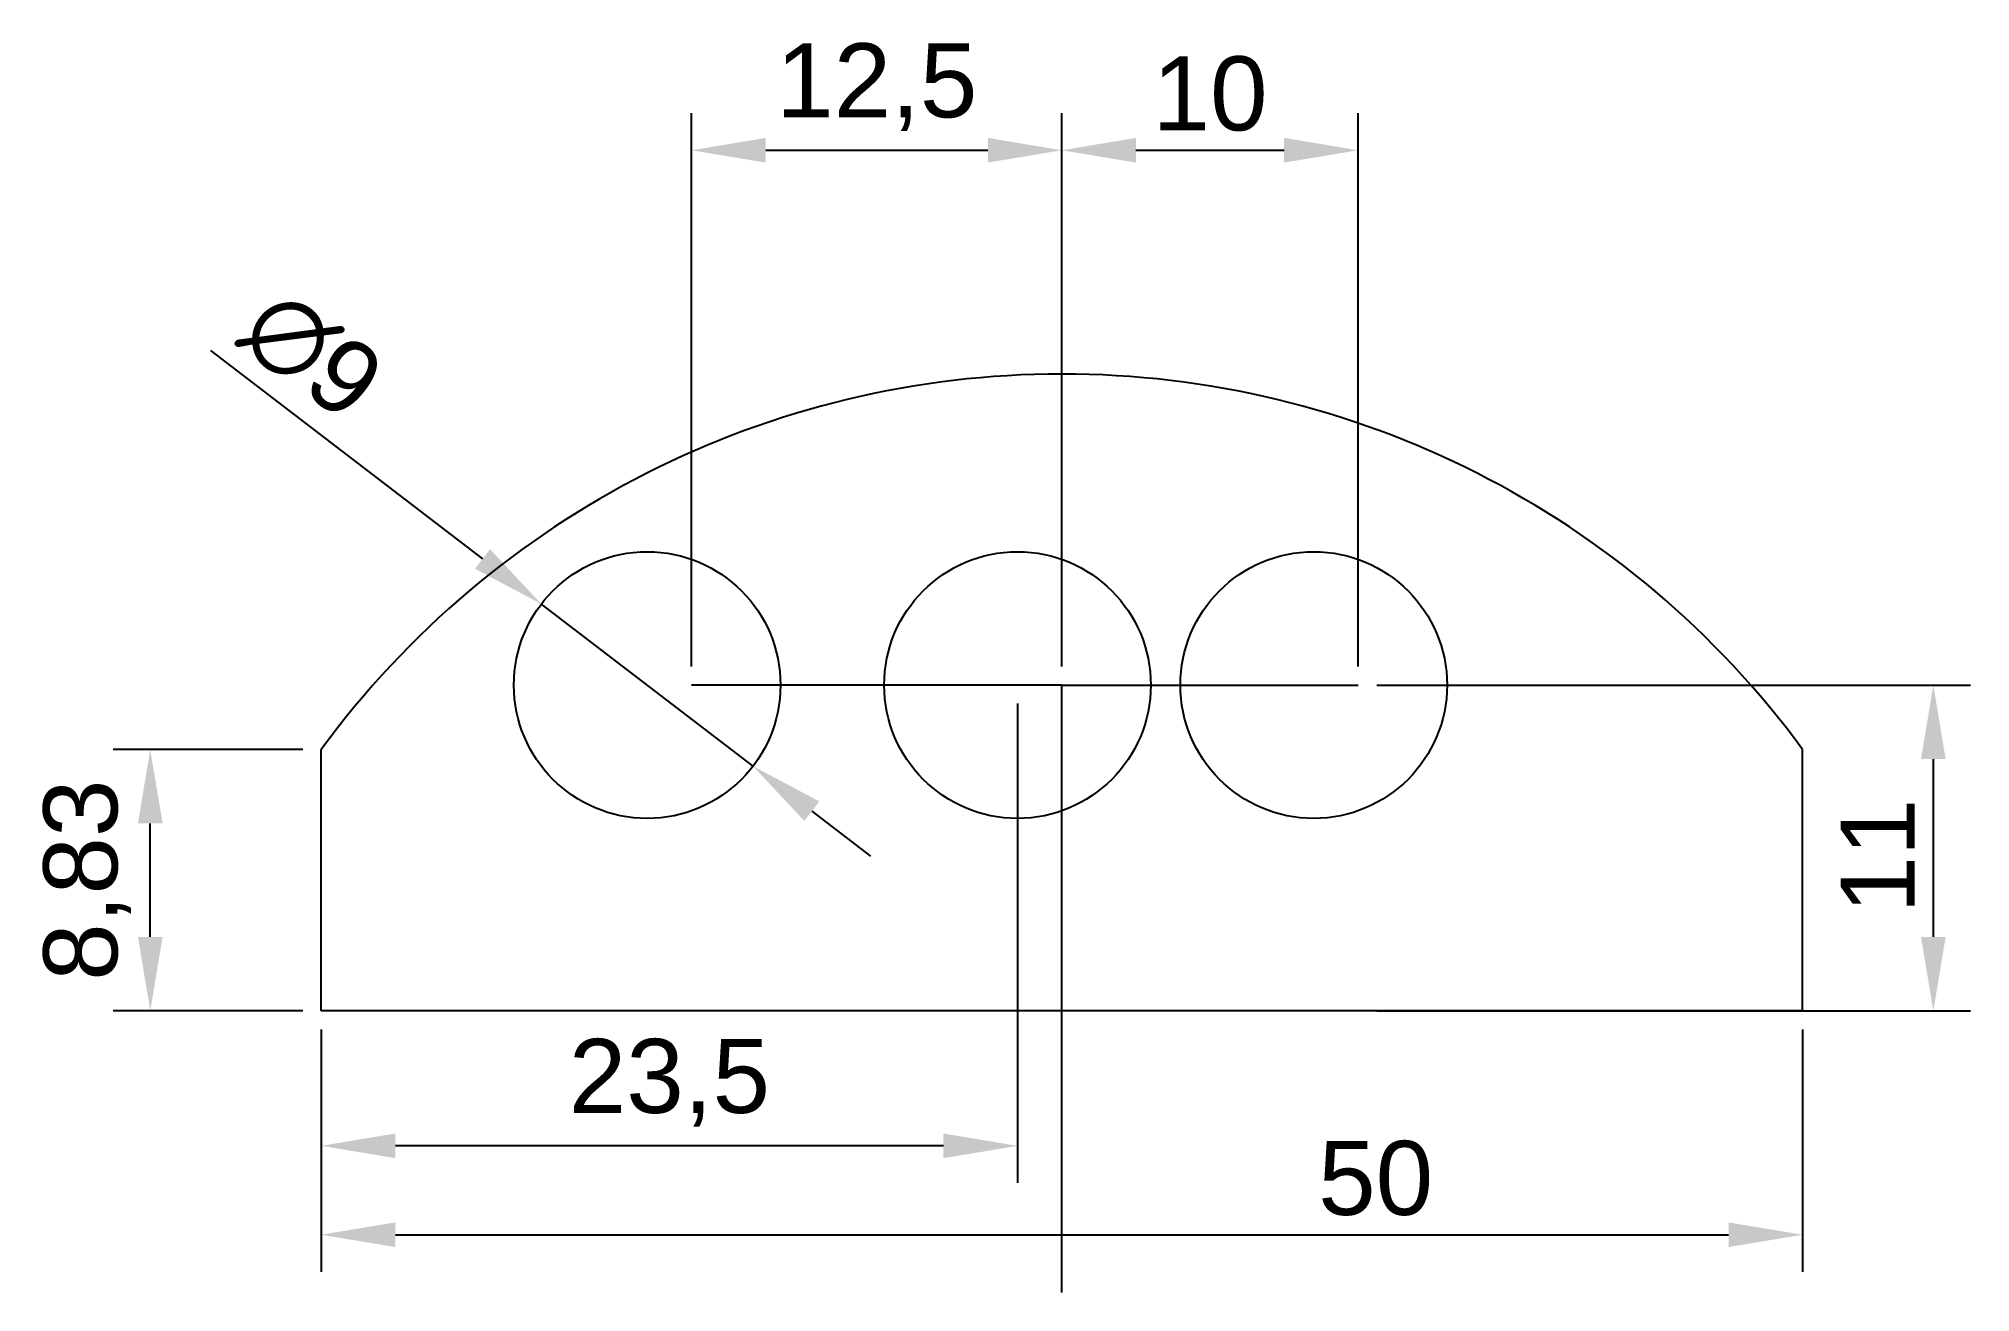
# Model space of a CAD drawing. Header units: millimetres. Extents: x -34.5 to 30.7, y 0 to 42.3.
import ezdxf

# ---------------------------------------------------------------- set-up
doc = ezdxf.new("R2010")
doc.units = ezdxf.units.MM
doc.styles.get("Standard").update_dxf_attribs({"font": 'arial.ttf'})
doc.dimstyles.new('ISO-25', dxfattribs={"dimtxt": 2.5, "dimasz": 2.5, "dimexe": 1.25, "dimexo": 0.625, "dimtad": 1, "dimtxsty": 'Standard', "dimcen": 2.5, "dimadec": 0, "dimazin": 0, "dimtfac": 1, "dimtmove": 0, "dimatfit": 3, "dimfxl": 1, "dimarcsym": 0})

# ---------------------------------------------------------------- blocks, each defined once
blk = doc.blocks.new('*D3')
at = {"color": 0, "lineweight": -2, "transparency": 16777216}
for p, q in [((-28.745, 31.794), (-19.557, 24.757)), ((-10.428, 17.764), (-17.572, 23.236)), ((-8.443, 16.243), (-6.458, 14.723))]:
    blk.add_line(p, q, dxfattribs=at)
at = {"color": 0, "transparency": 16777216}
for points in [[(-19.304, 25.087), (-19.81, 24.426), (-17.572, 23.236)], [(-8.19, 16.574), (-8.696, 15.913), (-10.428, 17.764)]]:
    blk.add_solid(points, dxfattribs=at)
at = {"layer": 'Defpoints', "color": 0, "transparency": 16777216}
for p in [(-17.572, 23.236), (-10.428, 17.764)]:
    blk.add_point(p, dxfattribs=at)
at = {"color": 0, "transparency": 16777216, "insert": (-25.317, 31.652), "char_height": 2.5, "attachment_point": 5, "rotation": 322.54922}
blk.add_mtext('∅9', dxfattribs=at)
blk = doc.blocks.new('*D4')
at = {"color": 0, "lineweight": -2, "transparency": 16777216}
for p, q in [((-12.5, 21.125), (-12.5, 39.805)), ((0, 21.125), (0, 39.805)), ((-10, 38.555), (-2.5, 38.555))]:
    blk.add_line(p, q, dxfattribs=at)
at = {"color": 0, "transparency": 16777216}
for points in [[(-10, 38.972), (-10, 38.138), (-12.5, 38.555)], [(-2.5, 38.972), (-2.5, 38.138), (0, 38.555)]]:
    blk.add_solid(points, dxfattribs=at)
at = {"layer": 'Defpoints', "color": 0, "transparency": 16777216}
for p in [(0, 38.555), (-12.5, 20.5), (0, 20.5)]:
    blk.add_point(p, dxfattribs=at)
at = {"color": 0, "transparency": 16777216, "insert": (-6.25, 40.682), "char_height": 2.5, "attachment_point": 5}
blk.add_mtext('12,5', dxfattribs=at)
blk = doc.blocks.new('*D5')
at = {"color": 0, "lineweight": -2, "transparency": 16777216}
for p, q in [((0, 21.125), (0, 39.805)), ((10, 21.125), (10, 39.805)), ((2.5, 38.555), (7.5, 38.555))]:
    blk.add_line(p, q, dxfattribs=at)
at = {"color": 0, "transparency": 16777216}
for points in [[(2.5, 38.972), (2.5, 38.138), (0, 38.555)], [(7.5, 38.972), (7.5, 38.138), (10, 38.555)]]:
    blk.add_solid(points, dxfattribs=at)
at = {"layer": 'Defpoints', "color": 0, "transparency": 16777216}
for p in [(10, 38.555), (0, 20.5), (10, 20.5)]:
    blk.add_point(p, dxfattribs=at)
at = {"color": 0, "transparency": 16777216, "insert": (5, 40.456), "char_height": 2.5, "attachment_point": 5}
blk.add_mtext('10', dxfattribs=at)
blk = doc.blocks.new('*D7')
at = {"color": 0, "lineweight": -2, "transparency": 16777216}
for p, q in [((-25, 8.875), (-25, 0.695)), ((25, 8.875), (25, 0.695)), ((-22.5, 1.945), (22.5, 1.945))]:
    blk.add_line(p, q, dxfattribs=at)
at = {"color": 0, "transparency": 16777216}
for points in [[(-22.5, 2.362), (-22.5, 1.528), (-25, 1.945)], [(22.5, 2.362), (22.5, 1.528), (25, 1.945)]]:
    blk.add_solid(points, dxfattribs=at)
at = {"layer": 'Defpoints', "color": 0, "transparency": 16777216}
for p in [(-25, 9.5), (25, 9.5), (25, 1.945)]:
    blk.add_point(p, dxfattribs=at)
at = {"color": 0, "transparency": 16777216, "insert": (10.59, 3.847), "char_height": 2.5, "attachment_point": 5}
blk.add_mtext('50', dxfattribs=at)
blk = doc.blocks.new('*D10')
at = {"color": 0, "lineweight": -2, "transparency": 16777216}
for p, q in [((10.625, 20.5), (30.664, 20.5)), ((29.414, 18), (29.414, 12)), ((10.625, 9.5), (30.664, 9.5))]:
    blk.add_line(p, q, dxfattribs=at)
at = {"color": 0, "transparency": 16777216}
for points in [[(28.997, 18), (29.831, 18), (29.414, 20.5)], [(28.997, 12), (29.831, 12), (29.414, 9.5)]]:
    blk.add_solid(points, dxfattribs=at)
at = {"layer": 'Defpoints', "color": 0, "transparency": 16777216}
for p in [(10, 20.5), (10, 9.5), (29.414, 9.5)]:
    blk.add_point(p, dxfattribs=at)
at = {"color": 0, "transparency": 16777216, "insert": (27.534, 14.728), "char_height": 2.5, "attachment_point": 5, "rotation": 90}
blk.add_mtext('11', dxfattribs=at)
blk = doc.blocks.new('*D12')
at = {"color": 0, "lineweight": -2, "transparency": 16777216}
for p, q in [((-1.5, 19.875), (-1.5, 3.696)), ((-25, 8.875), (-25, 3.696)), ((-4, 4.946), (-22.5, 4.946))]:
    blk.add_line(p, q, dxfattribs=at)
at = {"color": 0, "transparency": 16777216}
for points in [[(-22.5, 5.363), (-22.5, 4.53), (-25, 4.946)], [(-4, 5.363), (-4, 4.53), (-1.5, 4.946)]]:
    blk.add_solid(points, dxfattribs=at)
at = {"layer": 'Defpoints', "color": 0, "transparency": 16777216}
for p in [(-1.5, 20.5), (-25, 9.5), (-25, 4.946)]:
    blk.add_point(p, dxfattribs=at)
at = {"color": 0, "transparency": 16777216, "insert": (-13.25, 7.074), "char_height": 2.5, "attachment_point": 5}
blk.add_mtext('23,5', dxfattribs=at)
blk = doc.blocks.new('*D13')
at = {"color": 0, "lineweight": -2, "transparency": 16777216}
for p, q in [((-25.625, 18.33), (-32.024, 18.33)), ((-30.774, 12), (-30.774, 15.83)), ((-25.625, 9.5), (-32.024, 9.5))]:
    blk.add_line(p, q, dxfattribs=at)
at = {"color": 0, "transparency": 16777216}
for points in [[(-31.19, 15.83), (-30.357, 15.83), (-30.774, 18.33)], [(-31.19, 12), (-30.357, 12), (-30.774, 9.5)]]:
    blk.add_solid(points, dxfattribs=at)
at = {"layer": 'Defpoints', "color": 0, "transparency": 16777216}
for p in [(-30.774, 18.33), (-25, 18.33), (-25, 9.5)]:
    blk.add_point(p, dxfattribs=at)
at = {"color": 0, "transparency": 16777216, "insert": (-32.901, 13.915), "char_height": 2.5, "attachment_point": 5, "rotation": 90}
blk.add_mtext('8,83', dxfattribs=at)

msp = doc.modelspace()

# ---------------------------------------------------------------- linework, layer by layer
for p, q in [((0, 20.5), (-12.5, 20.5)), ((0, 20.5), (-1.5, 20.5)), ((0, 20.5), (10, 20.5)), ((0, 9.5), (0, 20.5)), ((-25, 9.5), (-25, 18.33)), ((25, 9.5), (25, 18.33)), ((25, 9.5), (-25, 9.5)), ((0, 0), (0, 9.5))]:
    msp.add_line(p, q)
for centre in [(-14, 20.5), (-1.5, 20.5), (8.5, 20.5)]:
    msp.add_circle(centre, 4.5)
msp.add_arc((0, 0), 31, 36.24932, 143.75068)

# ---------------------------------------------------------------- dimensions: what is measured, and where the dimension line sits
for base, p1, p2, picture, middle in [((0, 38.555), (-12.5, 20.5), (0, 20.5), '*D4', (-6.25, 40.682)), ((10, 38.555), (0, 20.5), (10, 20.5), '*D5', (5, 40.456)), ((-25, 4.946), (-1.5, 20.5), (-25, 9.5), '*D12', (-13.25, 7.074))]:
    dim = msp.add_linear_dim(base=base, p1=p1, p2=p2, dimstyle='ISO-25')
    dim.commit()
    dim.dimension.update_dxf_attribs({"geometry": picture, "text_midpoint": middle})
dim = msp.add_diameter_dim_2p(p1=(-10.428, 17.764), p2=(-17.572, 23.236), dimstyle='ISO-25')
dim.commit()
dim.dimension.update_dxf_attribs({"geometry": '*D3', "text_midpoint": (-26.516, 30.087), "dimtype": 163})
dim = msp.add_linear_dim(base=(29.414, 9.5), p1=(10, 20.5), p2=(10, 9.5), angle=90, dimstyle='ISO-25')
dim.commit()
dim.dimension.update_dxf_attribs({"geometry": '*D10', "text_midpoint": (29.414, 14.728), "dimtype": 160})
dim = msp.add_linear_dim(base=(-30.774, 18.33), p1=(-25, 9.5), p2=(-25, 18.33), angle=90, dimstyle='ISO-25')
dim.commit()
dim.dimension.update_dxf_attribs({"geometry": '*D13', "text_midpoint": (-32.901, 13.915)})
dim = msp.add_linear_dim(base=(25, 1.945), p1=(-25, 9.5), p2=(25, 9.5), dimstyle='ISO-25')
dim.commit()
dim.dimension.update_dxf_attribs({"geometry": '*D7', "text_midpoint": (10.59, 1.945), "dimtype": 160})

doc.saveas('drawing.dxf')
